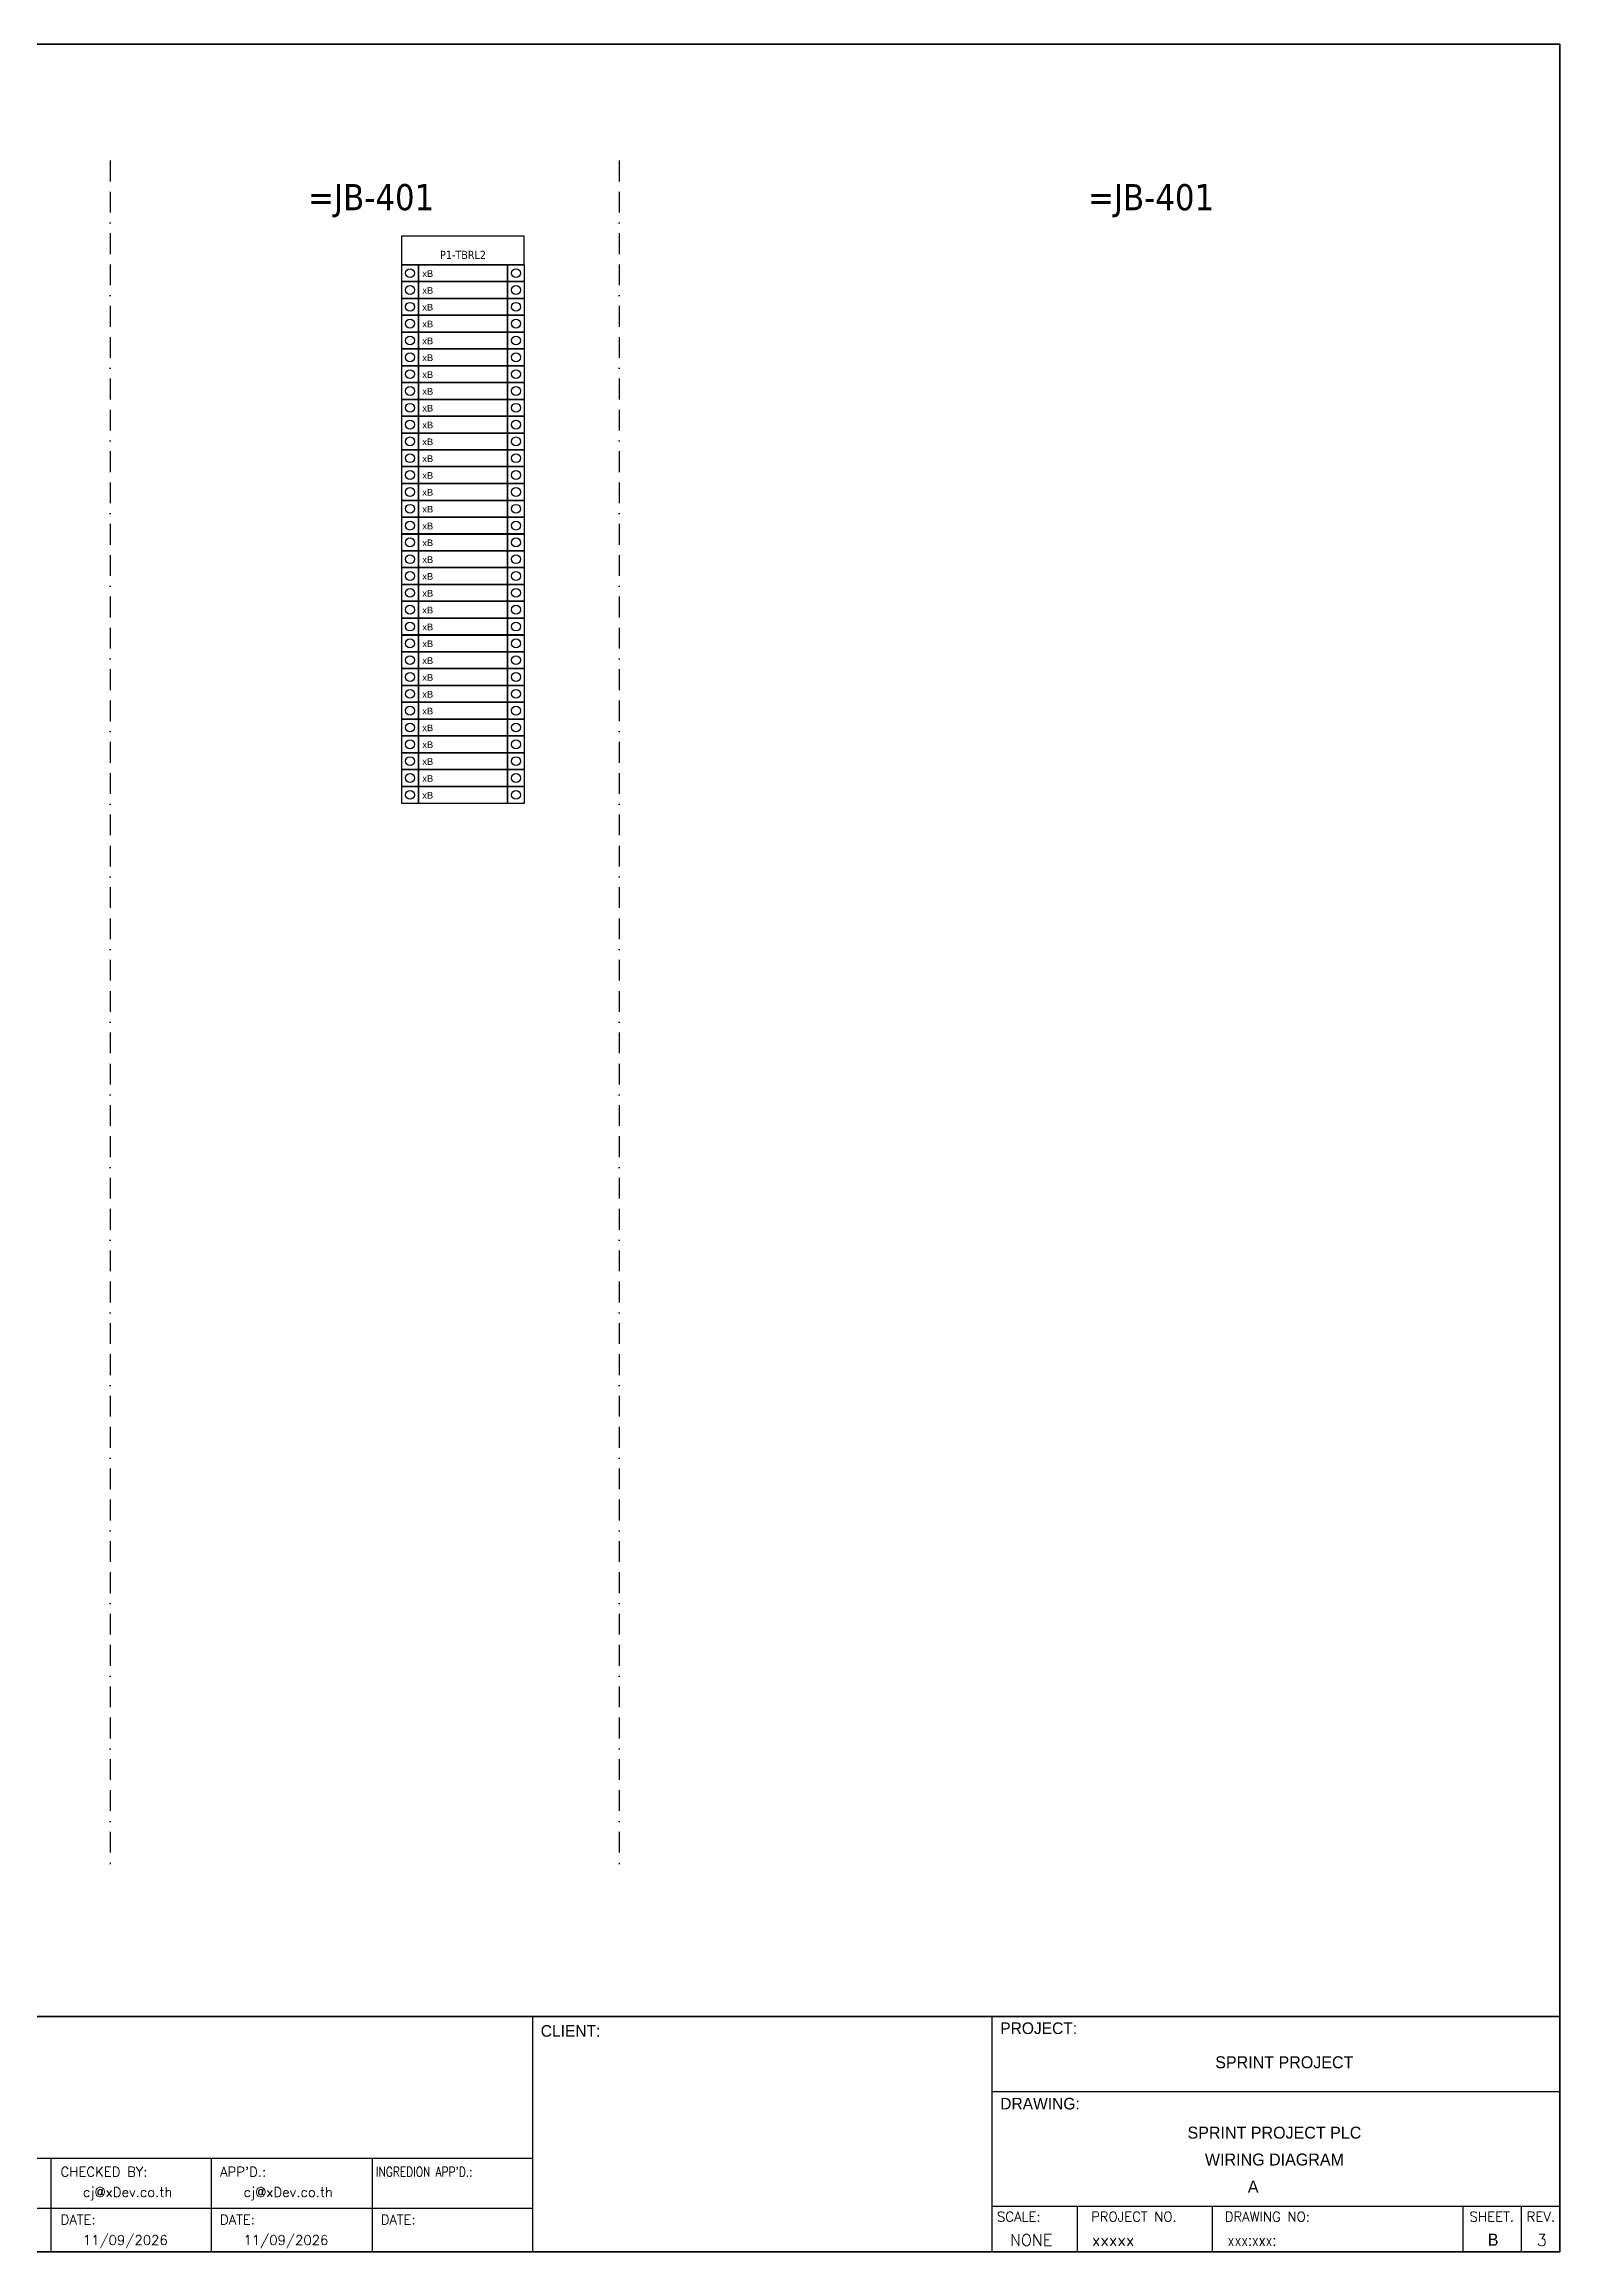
# Model space of a CAD drawing. Header units: millimetres. Extents: x 0 to 54213, y -3004 to 2820.
# Drawn here: x 39777 to 41633, y 0 to 2704 of the extents above; entities that cross this region are included whole.
import ezdxf
from ezdxf.enums import TextEntityAlignment as Align

# ---------------------------------------------------------------- set-up
doc = ezdxf.new("R2010")
doc.units = ezdxf.units.MM
doc.linetypes.add('BORDERX2', pattern=[88.9, 25.4, -12.7, 25.4, -12.7, 0, -12.7])
for name, color, linetype in [('GT_1', 9, 'Continuous'), ('HELPPOINT', 7, 'Continuous'), ('MEMBER', 7, 'Continuous'), ('x01001-FrameArea', 2, 'BORDERX2')]:
    doc.layers.add(name, color=color, linetype=linetype)
doc.styles.add('HTX11', font='O8111901')
doc.styles.add('ROMANS', font='romans.shx', dxfattribs={"width": 0.85, "height": 25})
doc.styles.get("Standard").update_dxf_attribs({"font": 'arial.ttf'})
doc.styles.add('Tahoma', font='')
doc.styles.get('Tahoma').set_extended_font_data('Tahoma')

# ---------------------------------------------------------------- blocks, each defined once
blk = doc.blocks.new('xTermSingleLayer8')
at = {"color": 7, "ltscale": 25.4}
for points in [[(0, -537), (537, -537), (537, 0), (0, 0)], [(537, -537), (3378, -537), (3378, 0), (537, 0)], [(3378, -537), (3915, -537), (3915, 0), (3378, 0)]]:
    blk.add_lwpolyline(points, close=True, dxfattribs=at)
for centre in [(268, -268), (3647, -268)]:
    blk.add_circle(centre, 141, dxfattribs=at)
blk.add_attdef('TERMINAL_B', (661, -387), '', height=212)

msp = doc.modelspace()

# ---------------------------------------------------------------- linework, layer by layer
at = {"color": 4}
for p, q in [((41042, 56.1), (41042, 0)), ((41207.3, 56.1), (41207.3, 0))]:
    msp.add_line(p, q, dxfattribs=at)
at = {"color": 4, "ltscale": 0.5}
for p, q in [((41514.4, 56.1), (41514.4, 0)), ((41514.4, 56.1), (41514.4, 0)), ((41585.6, 56.1), (41585.6, 0)), ((41585.6, 56.1), (41585.6, 0))]:
    msp.add_line(p, q, dxfattribs=at)
at = {"color": 4, "ltscale": 25.4}
msp.add_lwpolyline([(40214.6, 2434), (40364.9, 2434), (40364.9, 2469.2), (40214.6, 2469.2)], close=True, dxfattribs=at)
at = {"layer": 'GT_1', "color": 4}
for p, q in [((40375.5, 0), (40375.5, 288.2)), ((40937.8, 0), (40937.8, 288.2)), ((40937.8, 0), (40937.8, 288.2)), ((40937.8, 0), (40937.8, 288.2)), ((40375.5, 114.3), (39588.5, 114.3)), ((39785.3, 0), (39785.3, 114.3)), ((39982, 0), (39982, 114.3)), ((40178.8, 0), (40178.8, 114.3)), ((40937.8, 56.1), (41633, 56.1)), ((40375.5, 52.9), (39588.5, 52.9))]:
    msp.add_line(p, q, dxfattribs=at)
at = {"layer": 'HELPPOINT', "color": 4, "lineweight": 35}
for p, q in [((37739.7, 2704.2), (41633, 2704.2)), ((37739.7, 2704.2), (41633, 2704.2)), ((41633, 2704.2), (41633, 0)), ((41633, 2704.2), (41633, 0)), ((41633, 0), (37739.7, 0)), ((41633, 0), (37739.7, 0))]:
    msp.add_line(p, q, dxfattribs=at)
at = {"layer": 'HELPPOINT', "color": 4}
for p, q in [((40937.8, 196.6), (41633, 196.6)), ((40937.8, 196.6), (41633, 196.6)), ((40937.8, 56.1), (41633, 56.1))]:
    msp.add_line(p, q, dxfattribs=at)
at = {"layer": 'MEMBER', "color": 4, "lineweight": 35}
msp.add_line((37739.7, 288.2), (41633, 288.2), dxfattribs=at)
msp.add_line((37739.7, 288.2), (41633, 288.2), dxfattribs=at)
at = {"layer": 'MEMBER', "color": 4}
for p, q in [((40937.8, 196.6), (41633, 196.6)), ((40937.8, 196.6), (41633, 196.6)), ((40937.8, 56.1), (41633, 56.1)), ((40937.8, 56.1), (41633, 56.1))]:
    msp.add_line(p, q, dxfattribs=at)
at = {"layer": 'x01001-FrameArea'}
for p, q in [((39857.9, 2561.5), (39857.9, 475)), ((40481, 2561.5), (40481, 475))]:
    msp.add_line(p, q, dxfattribs=at)

# ---------------------------------------------------------------- block references
at = {"xscale": 0.0384, "yscale": 0.0384, "zscale": 0.0384}
for p in [(40214.6, 2434), (40214.6, 2413.4), (40214.6, 2392.8), (40214.6, 2372.2), (40214.6, 2351.5), (40214.6, 2330.9), (40214.6, 2310.3), (40214.6, 2289.7), (40214.6, 2269.1), (40214.6, 2248.5), (40214.6, 2227.9), (40214.6, 2207.3), (40214.6, 2186.7), (40214.6, 2166), (40214.6, 2145.4), (40214.6, 2124.8), (40214.6, 2104.2), (40214.6, 2083.6), (40214.6, 2063), (40214.6, 2042.4), (40214.6, 2021.8), (40214.6, 2001.1), (40214.6, 1980.5), (40214.6, 1959.9), (40214.6, 1939.3), (40214.6, 1918.7), (40214.6, 1898.1), (40214.6, 1877.5), (40214.6, 1856.9), (40214.6, 1836.3), (40214.6, 1815.6), (40214.6, 1795)]:
    msp.add_blockref('xTermSingleLayer8', p, dxfattribs=at).add_auto_attribs({'TERMINAL_B': 'xB'})

# ---------------------------------------------------------------- texts
at = {"color": 2, "style": 'Tahoma'}
for p in [(40177.4, 2516.8), (41132.5, 2516.8)]:
    msp.add_text('=JB-401', height=32, dxfattribs=at).set_placement(p, align=Align.MIDDLE_CENTER)
at = {"color": 4, "style": 'Tahoma'}
msp.add_text('P1-TBRL2', height=9.95, dxfattribs=at).set_placement((40289.8, 2446.1), align=Align.MIDDLE_CENTER)
at = {"color": 4, "ltscale": 100, "style": 'HTX11'}
for s, p in [('SPRINT PROJECT', (41295.6, 232.2)), ('SPRINT PROJECT PLC', (41283.5, 146)), ('WIRING DIAGRAM', (41283.5, 113.1))]:
    msp.add_text(s, height=14.693, dxfattribs=at).set_placement(p, align=Align.MIDDLE_CENTER)
at = {"style": 'HTX11'}
for tag, text, height, p in [('A', 'A', 14.8, (41257.5, 79.8)), ('B', 'CHASSIS C1 SLOT 9', 14.821, (41551.3, 14.9))]:
    msp.add_attdef(tag, text=text, height=height, dxfattribs=at).set_placement(p, align=Align.MIDDLE_CENTER)
at = {"layer": 'GT_1', "color": 4, "style": 'HTX11'}
for s, p in [('CLIENT:', (40385, 263.5)), ('PROJECT:', (40947.7, 266.8)), ('DRAWING:', (40947.7, 174.4))]:
    msp.add_text(s, height=14.25, dxfattribs=at).set_placement(p)
at = {"layer": 'MEMBER', "color": 4, "ltscale": 0.8, "style": 'ROMANS'}
for s, height, p in [('CHECKED BY:', 11.875, (39797, 92.1)), ("APP'D.:", 11.88, (39992.2, 92.1)), ('cj@xDev.co.th', 11.875, (39824.3, 67.2)), ('cj@xDev.co.th', 11.875, (40021, 67.2)), ('DATE:', 11.88, (39797, 33.6)), ('DATE:', 11.88, (39992.2, 33.6)), ('DATE:', 11.88, (40189, 33.6)), ('SCALE:', 11.88, (40943.7, 37.1)), ('PROJECT NO.', 11.875, (41058.9, 37.1)), ('DRAWING NO:', 11.875, (41222.6, 37.1)), ('SHEET.', 12, (41522.4, 37.1)), ('REV.', 12, (41592.3, 37.1)), ('11/09/2026', 11.88, (39824.3, 8.5)), ('11/09/2026', 11.88, (40021, 8.5)), ('NONE', 14.23, (40959.7, 7.3)), ('xxxxx', 14.23, (41060.1, 7.3))]:
    msp.add_text(s, height=height, dxfattribs=at).set_placement(p)
at = {"layer": 'MEMBER', "color": 4, "ltscale": 0.8, "style": 'ROMANS', "width": 0.8}
for s, height, p in [("INGREDION APP'D.:", 11.875, (40183, 92.1)), ('xxx:xxx:', 14.23, (41226.3, 7.3))]:
    msp.add_text(s, height=height, dxfattribs=at).set_placement(p)
at = {"layer": 'MEMBER', "color": 4, "ltscale": 0.8, "style": 'ROMANS'}
msp.add_text('3', height=14.2, dxfattribs=at).set_placement((41610.9, 7.3), align=Align.CENTER)

doc.saveas('drawing.dxf')
